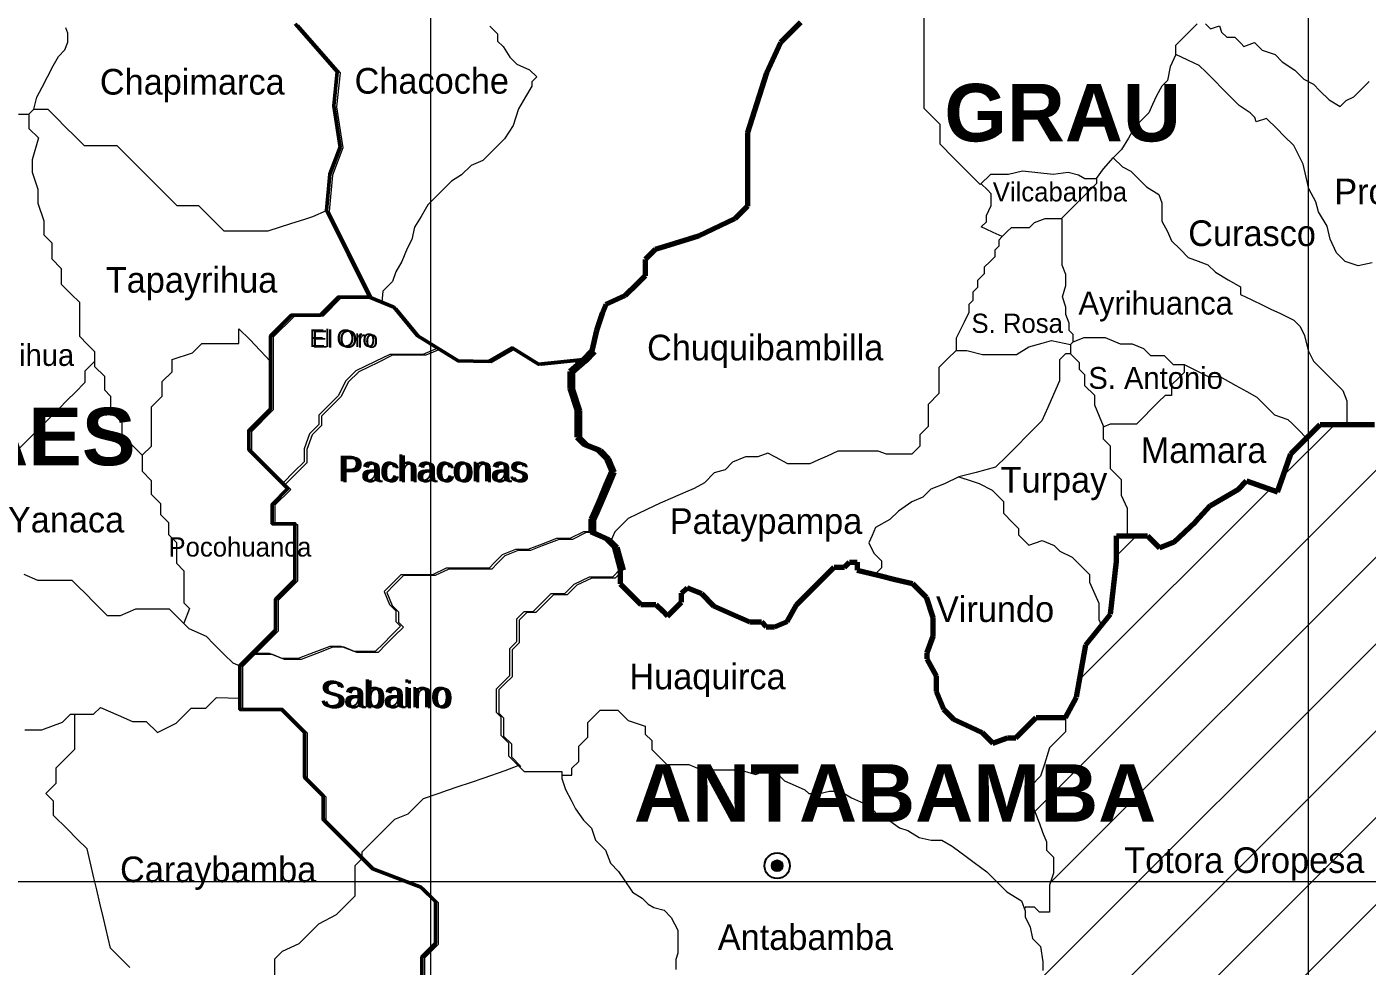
# Model space of a CAD drawing. Header units: metres. Extents: x 720607 to 802837, y 8371180 to 8431151.
# Drawn here: x 760665.51 to 760672.44, y 8405530.52 to 8405535.38 of the extents above; entities that cross this region are included whole.
import ezdxf

# ---------------------------------------------------------------- set-up
doc = ezdxf.new("R2010")
doc.units = ezdxf.units.M
for name, color, linetype, lineweight in [('02', 2, 'Continuous', 20), ('Cap Prov', 94, 'Continuous', 25), ('Distrito', 212, 'Continuous', 25), ('Ejes de Coordenadas', 38, 'Continuous', 5), ('Eléctricas', 30, 'Continuous', 20), ('HIDROLOGIA', 151, 'Continuous', 18), ('N-Ciudades', 10, 'Continuous', 18), ('PERFIL', 150, 'Continuous', 9), ('poste', 131, 'Continuous', 30)]:
    doc.layers.add(name, color=color, linetype=linetype, lineweight=lineweight)
doc.layers.add('05', color=5, linetype='Continuous')
doc.styles.add('century', font='GOTHIC.TTF')

msp = doc.modelspace()

# ---------------------------------------------------------------- hatches: boundary and pattern name
msp.add_hatch(color=256).paths.add_polyline_path([(760669.4134, 8405531.0405, 1), (760669.357, 8405531.0405, 1)])
at = {"layer": 'PERFIL'}
h = msp.add_hatch(dxfattribs=at)
h.set_pattern_fill('ANSI31', color=3, scale=0.1, style=0)
h.set_pattern_definition([(45, (0, 0), (-0.224506403027, 0.224506403027), [])])
h.paths.add_polyline_path([(760673.506, 8405531.9479), (760673.5694, 8405532.0861), (760673.6468, 8405532.1634), (760673.7312, 8405532.1634), (760673.7312, 8405532.3837), (760673.6725, 8405532.5034), (760673.6233, 8405532.6038), (760673.5342, 8405532.6038), (760673.4311, 8405532.6038), (760673.37, 8405532.5427), (760673.2834, 8405532.5427), (760673.1965, 8405532.5805), (760673.0592, 8405532.6401), (760672.9549, 8405532.7445), (760672.9549, 8405532.8077), (760672.8869, 8405532.8757), (760672.8869, 8405532.9717), (760672.8236, 8405532.9717), (760672.7767, 8405533.0186), (760672.7251, 8405533.0701), (760672.622, 8405533.1733), (760672.561, 8405533.2342), (760672.4742, 8405533.3211), (760672.3944, 8405533.3211), (760672.2819, 8405533.3211), (760672.1925, 8405533.3211), (760672.1311, 8405533.2597), (760672.1311, 8405530.9592), (760673.5647, 8405530.9592), (760673.5679, 8405530.9747), (760673.5623, 8405531.17), (760673.506, 8405531.32)])
h.paths.add_polyline_path([(760672.1311, 8405533.2597), (760672.1222, 8405533.2507), (760672.0414, 8405533.1699), (760672.0015, 8405533.0567), (760671.9723, 8405532.9741), (760671.8128, 8405533.0303), (760671.7707, 8405532.9881), (760671.6258, 8405532.9033), (760671.5484, 8405532.8181), (760671.4357, 8405532.7134), (760671.3623, 8405532.6832), (760671.2997, 8405532.7458), (760671.1405, 8405532.7458), (760671.1405, 8405532.6138), (760671.1084, 8405532.341), (760670.9814, 8405532.182), (760670.9326, 8405531.9121), (760670.8768, 8405531.8075), (760670.8768, 8405531.7328), (760670.8492, 8405531.7051), (760670.7936, 8405531.6496), (760670.7671, 8405531.565), (760670.7476, 8405531.5028), (760670.6981, 8405531.4533), (760670.6981, 8405531.3705), (760670.7194, 8405531.315), (760670.7409, 8405531.2591), (760670.758, 8405531.2144), (760670.7774, 8405531.1639), (760670.7774, 8405531.1205), (760670.8139, 8405531.084), (760670.8139, 8405531.0015), (760670.7995, 8405530.9592), (760672.1311, 8405530.9592)])
h.paths.add_polyline_path([(760672.1311, 8405530.9592), (760670.7995, 8405530.9592), (760670.7929, 8405530.9399), (760670.7929, 8405530.8923), (760670.7929, 8405530.8467), (760670.7929, 8405530.8011), (760670.7413, 8405530.8011), (760670.7154, 8405530.8269), (760670.66, 8405530.8269), (760670.6672, 8405530.8072), (760670.6672, 8405530.7763), (760670.6932, 8405530.7224), (760670.7052, 8405530.6645), (760670.7471, 8405530.6226), (760670.7582, 8405530.5442), (760670.7582, 8405530.4992), (760670.7402, 8405530.4533), (760670.7402, 8405530.3935), (760670.7402, 8405530.3266), (760670.7402, 8405530.2532), (760670.7402, 8405530.1943), (760670.7562, 8405530.1544), (760670.7452, 8405530.0775), (760670.7312, 8405530.0087), (760670.7462, 8405529.9368), (760670.7801, 8405529.9028), (760670.8091, 8405529.8595), (760670.8488, 8405529.8001), (760670.8641, 8405529.7577), (760670.8917, 8405529.6809), (760670.9193, 8405529.6043), (760670.933, 8405529.5336), (760670.9442, 8405529.4765), (760670.9442, 8405529.3899), (760670.9171, 8405529.302), (760670.9001, 8405529.2236), (760670.8831, 8405529.1308), (760670.8511, 8405529.0409), (760670.8235, 8405528.9634), (760670.8009, 8405528.8997), (760670.7892, 8405528.7732), (760670.8286, 8405528.8029), (760670.9092, 8405528.8131), (760670.9939, 8405528.7988), (760671.0743, 8405528.7835), (760671.1507, 8405528.734), (760671.1848, 8405528.6423), (760671.2621, 8405528.5649), (760671.2621, 8405528.4742), (760671.2729, 8405528.4087), (760671.3168, 8405528.3659), (760671.3761, 8405528.3958), (760671.4067, 8405528.5339), (760671.4933, 8405528.6206), (760671.587, 8405528.6878), (760671.6935, 8405528.7497), (760671.8676, 8405528.7497), (760671.9182, 8405528.7734), (760671.9618, 8405528.8192), (760672.0086, 8405528.8315), (760672.076, 8405528.8715), (760672.1153, 8405528.8597), (760672.1311, 8405528.862)])
h.paths.add_polyline_path([(760673.3281, 8405530.7636), (760673.3921, 8405530.7904), (760673.4633, 8405530.7904), (760673.4964, 8405530.8234), (760673.5469, 8405530.874), (760673.5647, 8405530.9592), (760672.1311, 8405530.9592), (760672.1311, 8405528.862), (760672.2166, 8405528.874), (760672.2845, 8405528.9134), (760672.3547, 8405528.9533), (760672.4109, 8405528.951), (760672.4835, 8405528.9768), (760672.5472, 8405529.0825), (760672.5661, 8405529.2649), (760672.5231, 8405529.3382), (760672.4929, 8405529.4927), (760672.3217, 8405529.664), (760672.2607, 8405529.8825), (760672.3178, 8405530.1338), (760672.392, 8405530.2081), (760672.5055, 8405530.3216), (760672.6808, 8405530.4969), (760672.817, 8405530.6331), (760672.9383, 8405530.6622), (760672.9816, 8405530.6367), (760673.0646, 8405530.5538), (760673.1429, 8405530.5869), (760673.2349, 8405530.6722)])
h.paths.add_polyline_path([(760671.1441, 8405530.926), (760672.6061, 8405530.926), (760672.6061, 8405531.2121), (760671.1441, 8405531.2121)], flags=9)
h.paths.add_polyline_path([(760668.57, 8405531.1054), (760671.4201, 8405531.1054), (760671.4201, 8405531.7186), (760668.57, 8405531.7186)], flags=9)

# ---------------------------------------------------------------- linework, layer by layer
for radius in [0.0658, 0.0282]:
    msp.add_circle((760669.3852, 8405531.0405), radius)
at = {"layer": '02'}
for points in [[(760666.8938, 8405535.3929), (760667.1107, 8405535.1449), (760667.0922, 8405534.969), (760667.1255, 8405534.7561), (760667.0718, 8405534.6161), (760667.0551, 8405534.4275), (760667.2775, 8405533.9806), (760667.4032, 8405533.9281), (760667.524, 8405533.7811), (760667.7363, 8405533.6505), (760667.8921, 8405533.6476), (760668.0143, 8405533.7172), (760668.152, 8405533.6335), (760668.3844, 8405533.6572)], [(760666.9079, 8405535.3882), (760667.1249, 8405535.1402), (760667.1064, 8405534.9643), (760667.1397, 8405534.7513), (760667.086, 8405534.6114), (760667.0693, 8405534.4228), (760667.2916, 8405533.9759), (760667.4174, 8405533.9233), (760667.5382, 8405533.7764), (760667.7505, 8405533.6457), (760667.9063, 8405533.6429), (760668.0285, 8405533.7125), (760668.1662, 8405533.6288), (760668.3986, 8405533.6525)], [(760667.2775, 8405533.9806), (760667.117, 8405533.9806), (760667.0235, 8405533.8871), (760666.8747, 8405533.8871), (760666.7653, 8405533.7778), (760666.7653, 8405533.5183), (760666.7653, 8405533.4014), (760666.6529, 8405533.289), (760666.6529, 8405533.1927), (760666.6529, 8405533.1927), (760666.7554, 8405533.0902), (760666.7554, 8405533.0902), (760666.8556, 8405532.99), (760666.7744, 8405532.9089), (760666.7744, 8405532.8087), (760666.8914, 8405532.8087), (760666.8914, 8405532.6501), (760666.8914, 8405532.5165), (760666.7911, 8405532.4163), (760666.7911, 8405532.2577), (760666.6074, 8405532.074), (760666.6074, 8405531.9656), (760666.6074, 8405531.8487), (760666.7075, 8405531.8487), (760666.8245, 8405531.8487), (760666.9414, 8405531.7318), (760666.9414, 8405531.5899), (760666.9414, 8405531.4981), (760667.0375, 8405531.402), (760667.0375, 8405531.2811), (760667.1858, 8405531.1328), (760667.2944, 8405531.0242), (760667.5431, 8405530.9305), (760667.6183, 8405530.8553), (760667.6183, 8405530.7385), (760667.6183, 8405530.6383), (760667.5473, 8405530.5673), (760667.5473, 8405530.463)], [(760667.2916, 8405533.9759), (760667.1311, 8405533.9759), (760667.0376, 8405533.8824), (760666.8888, 8405533.8824), (760666.7795, 8405533.7731), (760666.7795, 8405533.5135), (760666.7795, 8405533.3967), (760666.6671, 8405533.2843), (760666.6671, 8405533.188), (760666.6671, 8405533.188), (760666.7696, 8405533.0855), (760666.7696, 8405533.0855), (760666.8698, 8405532.9853), (760666.7886, 8405532.9041), (760666.7886, 8405532.804), (760666.9055, 8405532.804), (760666.9055, 8405532.6454), (760666.9055, 8405532.5118), (760666.8053, 8405532.4116), (760666.8053, 8405532.253), (760666.6215, 8405532.0692), (760666.6215, 8405531.9609), (760666.6215, 8405531.844), (760666.7217, 8405531.844), (760666.8387, 8405531.844), (760666.9556, 8405531.7271), (760666.9556, 8405531.5852), (760666.9556, 8405531.4934), (760667.0517, 8405531.3973), (760667.0517, 8405531.2763), (760667.2, 8405531.1281), (760667.3085, 8405531.0195), (760667.5573, 8405530.9257), (760667.6324, 8405530.8506), (760667.6324, 8405530.7337), (760667.6324, 8405530.6336), (760667.5615, 8405530.5626), (760667.5615, 8405530.4583)], [(760667.6302, 8405533.7158), (760667.5537, 8405533.6841), (760667.4903, 8405533.6841), (760667.4366, 8405533.6841), (760667.3829, 8405533.6841), (760667.3073, 8405533.6475), (760667.2073, 8405533.5992), (760667.1535, 8405533.5453), (760667.117, 8405533.472), (760667.0597, 8405533.4147), (760667.0146, 8405533.3696), (760667.0146, 8405533.3209), (760666.967, 8405533.2734), (760666.9389, 8405533.1966), (760666.9389, 8405533.1284), (760666.8901, 8405533.0796), (760666.8281, 8405533.0175)], [(760667.6444, 8405533.7111), (760667.5679, 8405533.6794), (760667.5045, 8405533.6794), (760667.4508, 8405533.6794), (760667.3971, 8405533.6794), (760667.3215, 8405533.6428), (760667.2215, 8405533.5945), (760667.1676, 8405533.5406), (760667.1312, 8405533.4673), (760667.0739, 8405533.41), (760667.0288, 8405533.3649), (760667.0288, 8405533.3162), (760666.9812, 8405533.2686), (760666.9531, 8405533.1919), (760666.9531, 8405533.1237), (760666.9043, 8405533.0749), (760666.8422, 8405533.0128)]]:
    msp.add_lwpolyline(points, dxfattribs=at)
at = {"layer": 'Cap Prov', "color": 2, "lineweight": 70}
for p, q in [((760669.5067, 8405535.4005), (760669.4023, 8405535.2961)), ((760669.4023, 8405535.2961), (760669.3295, 8405535.1392)), ((760669.3295, 8405535.1392), (760669.2538, 8405534.9021)), ((760669.2538, 8405534.9021), (760669.2315, 8405534.8322)), ((760669.2315, 8405534.8322), (760669.2315, 8405534.6802)), ((760669.2315, 8405534.6802), (760669.2315, 8405534.5692)), ((760669.2315, 8405534.5692), (760669.2315, 8405534.5011)), ((760669.2315, 8405534.5011), (760669.2315, 8405534.4507)), ((760669.2315, 8405534.4507), (760669.1657, 8405534.3848)), ((760669.1657, 8405534.3848), (760668.9783, 8405534.295)), ((760668.9783, 8405534.295), (760668.8066, 8405534.2421)), ((760668.7541, 8405534.2259), (760668.7026, 8405534.1744)), ((760668.8066, 8405534.2421), (760668.7541, 8405534.2259)), ((760668.7026, 8405534.1744), (760668.7026, 8405534.0907)), ((760668.7026, 8405534.0907), (760668.6612, 8405534.0493)), ((760668.6612, 8405534.0493), (760668.5981, 8405533.9862)), ((760668.4986, 8405533.9419), (760668.4803, 8405533.8952)), ((760668.5981, 8405533.9862), (760668.4986, 8405533.9419)), ((760668.4803, 8405533.8952), (760668.4519, 8405533.8082)), ((760668.4519, 8405533.8082), (760668.4264, 8405533.7026)), ((760668.3802, 8405533.6541), (760668.3128, 8405533.5954)), ((760668.3493, 8405533.6314), (760668.3802, 8405533.6541)), ((760668.4264, 8405533.7026), (760668.3802, 8405533.6541)), ((760668.4405, 8405533.6979), (760668.3944, 8405533.6494)), ((760668.3128, 8405533.5954), (760668.3128, 8405533.5081)), ((760668.3944, 8405533.6494), (760668.3269, 8405533.5907)), ((760668.3269, 8405533.5907), (760668.3269, 8405533.5034)), ((760668.3635, 8405533.6266), (760668.3944, 8405533.6494)), ((760668.3128, 8405533.5081), (760668.3496, 8405533.3971)), ((760668.3269, 8405533.5034), (760668.3638, 8405533.3924)), ((760668.3496, 8405533.3971), (760668.3496, 8405533.3198)), ((760668.3638, 8405533.3924), (760668.3638, 8405533.3151)), ((760668.3496, 8405533.3198), (760668.3496, 8405533.2567)), ((760668.3638, 8405533.3151), (760668.3638, 8405533.252)), ((760672.1222, 8405533.2507), (760672.1925, 8405533.3211)), ((760672.1925, 8405533.3211), (760672.2819, 8405533.3211)), ((760672.2819, 8405533.3211), (760672.3944, 8405533.3211)), ((760672.3944, 8405533.3211), (760672.4742, 8405533.3211)), ((760668.3496, 8405533.2567), (760668.3875, 8405533.2189)), ((760668.3638, 8405533.252), (760668.4016, 8405533.2142)), ((760672.0414, 8405533.1699), (760672.1222, 8405533.2507)), ((760668.3875, 8405533.2189), (760668.4581, 8405533.1911)), ((760668.4016, 8405533.2142), (760668.4723, 8405533.1864)), ((760668.4581, 8405533.1911), (760668.4997, 8405533.1495)), ((760668.4723, 8405533.1864), (760668.5139, 8405533.1448)), ((760672.0015, 8405533.0567), (760672.0414, 8405533.1699)), ((760668.4997, 8405533.1495), (760668.5288, 8405533.0802)), ((760668.5139, 8405533.1448), (760668.543, 8405533.0754)), ((760668.5288, 8405533.0802), (760668.4985, 8405533.0095)), ((760668.543, 8405533.0754), (760668.5127, 8405533.0048)), ((760671.7707, 8405532.9881), (760671.8128, 8405533.0303)), ((760671.8128, 8405533.0303), (760671.9723, 8405532.9741)), ((760671.9723, 8405532.9741), (760672.0015, 8405533.0567)), ((760668.4985, 8405533.0095), (760668.4677, 8405532.9377)), ((760668.5127, 8405533.0048), (760668.4819, 8405532.933)), ((760671.6258, 8405532.9033), (760671.7707, 8405532.9881)), ((760668.4677, 8405532.9377), (760668.4403, 8405532.8738)), ((760668.4819, 8405532.933), (760668.4544, 8405532.8691)), ((760671.5484, 8405532.8181), (760671.6258, 8405532.9033)), ((760668.4403, 8405532.8738), (760668.4221, 8405532.8315)), ((760668.4221, 8405532.8315), (760668.4221, 8405532.7674)), ((760668.4544, 8405532.8691), (760668.4363, 8405532.8268)), ((760668.4363, 8405532.8268), (760668.4363, 8405532.7627)), ((760668.4221, 8405532.7674), (760668.501, 8405532.7321)), ((760668.4363, 8405532.7627), (760668.5152, 8405532.7274)), ((760671.4357, 8405532.7134), (760671.5484, 8405532.8181)), ((760668.501, 8405532.7321), (760668.5427, 8405532.6905)), ((760668.5152, 8405532.7274), (760668.5568, 8405532.6858)), ((760668.5427, 8405532.6905), (760668.5742, 8405532.5732)), ((760668.5568, 8405532.6858), (760668.5884, 8405532.5685)), ((760671.1405, 8405532.6138), (760671.1405, 8405532.7458)), ((760671.1405, 8405532.7458), (760671.2997, 8405532.7458)), ((760671.2997, 8405532.7458), (760671.2997, 8405532.7458)), ((760671.2997, 8405532.7458), (760671.3623, 8405532.6832)), ((760671.3623, 8405532.6832), (760671.4357, 8405532.7134)), ((760671.1084, 8405532.341), (760671.1405, 8405532.6138)), ((760668.5742, 8405532.5732), (760668.5742, 8405532.4975)), ((760669.6358, 8405532.5392), (760669.6799, 8405532.5834)), ((760669.6799, 8405532.5834), (760669.733, 8405532.5834)), ((760669.733, 8405532.5834), (760669.7595, 8405532.6098)), ((760669.7595, 8405532.6098), (760669.7987, 8405532.6098)), ((760669.7987, 8405532.6098), (760669.7987, 8405532.5682)), ((760669.7987, 8405532.5682), (760669.9148, 8405532.5404)), ((760668.5742, 8405532.4975), (760668.6386, 8405532.4332)), ((760668.891, 8405532.4496), (760668.9194, 8405532.478)), ((760668.9194, 8405532.478), (760668.9933, 8405532.4471)), ((760669.5651, 8405532.4686), (760669.6358, 8405532.5392)), ((760669.9148, 8405532.5404), (760669.9958, 8405532.5211)), ((760669.9958, 8405532.5211), (760670.085, 8405532.4998)), ((760670.085, 8405532.4998), (760670.1549, 8405532.4298)), ((760668.6386, 8405532.4332), (760668.6802, 8405532.3916)), ((760668.891, 8405532.403), (760668.891, 8405532.4496)), ((760668.9933, 8405532.4471), (760669.0564, 8405532.384)), ((760669.4856, 8405532.3891), (760669.5651, 8405532.4686)), ((760670.1549, 8405532.4298), (760670.1902, 8405532.3245)), ((760668.6802, 8405532.3916), (760668.6802, 8405532.3916)), ((760668.6802, 8405532.3916), (760668.7585, 8405532.3916)), ((760668.7585, 8405532.3916), (760668.7938, 8405532.3563)), ((760668.7938, 8405532.3563), (760668.8191, 8405532.331)), ((760668.8191, 8405532.331), (760668.8633, 8405532.3752)), ((760668.8633, 8405532.3752), (760668.891, 8405532.403)), ((760669.0564, 8405532.384), (760669.165, 8405532.3361)), ((760669.165, 8405532.3361), (760669.2443, 8405532.3011)), ((760669.4376, 8405532.3033), (760669.4856, 8405532.3891)), ((760670.9814, 8405532.182), (760671.1084, 8405532.341)), ((760669.2443, 8405532.3011), (760669.3038, 8405532.3011)), ((760669.3038, 8405532.3011), (760669.3292, 8405532.2757)), ((760669.3292, 8405532.2757), (760669.372, 8405532.2757)), ((760669.372, 8405532.2757), (760669.4376, 8405532.3033)), ((760670.1902, 8405532.3245), (760670.1902, 8405532.2262)), ((760670.1902, 8405532.2262), (760670.1599, 8405532.1404)), ((760670.1599, 8405532.1404), (760670.1599, 8405532.1102)), ((760670.9326, 8405531.9121), (760670.9814, 8405532.182)), ((760670.1599, 8405532.1102), (760670.2078, 8405532.0219)), ((760670.2078, 8405532.0219), (760670.2078, 8405531.9412)), ((760670.2078, 8405531.9412), (760670.2457, 8405531.8504)), ((760670.2457, 8405531.8504), (760670.2974, 8405531.7986)), ((760670.8768, 8405531.8075), (760670.9326, 8405531.9121)), ((760670.2974, 8405531.7986), (760670.3871, 8405531.7571)), ((760670.6976, 8405531.7798), (760670.7253, 8405531.8075)), ((760670.7253, 8405531.8075), (760670.8188, 8405531.8075)), ((760670.8188, 8405531.8075), (760670.8768, 8405531.8075)), ((760670.3871, 8405531.7571), (760670.4453, 8405531.73)), ((760670.4453, 8405531.73), (760670.4784, 8405531.697)), ((760670.6193, 8405531.7016), (760670.666, 8405531.7483)), ((760670.666, 8405531.7483), (760670.6976, 8405531.7798)), ((760670.4784, 8405531.697), (760670.5011, 8405531.6742)), ((760670.5011, 8405531.6742), (760670.5764, 8405531.7016)), ((760670.5764, 8405531.7016), (760670.6193, 8405531.7016))]:
    msp.add_line(p, q, dxfattribs=at)
at = {"layer": 'Cap Prov', "lineweight": 50}
for points in [[(760666.8938, 8405535.3929), (760667.1107, 8405535.1449), (760667.0922, 8405534.969), (760667.1255, 8405534.7561), (760667.0718, 8405534.6161), (760667.0551, 8405534.4275), (760667.2775, 8405533.9806), (760667.4032, 8405533.9281), (760667.524, 8405533.7811), (760667.7363, 8405533.6505), (760667.8921, 8405533.6476), (760668.0143, 8405533.7172), (760668.152, 8405533.6335), (760668.3844, 8405533.6572)], [(760667.2775, 8405533.9806), (760667.117, 8405533.9806), (760667.0235, 8405533.8871), (760666.8747, 8405533.8871), (760666.7653, 8405533.7778), (760666.7653, 8405533.5183), (760666.7653, 8405533.4014), (760666.6529, 8405533.289), (760666.6529, 8405533.1927), (760666.6529, 8405533.1927), (760666.7554, 8405533.0902), (760666.7554, 8405533.0902), (760666.8556, 8405532.99), (760666.7744, 8405532.9089), (760666.7744, 8405532.8087), (760666.8914, 8405532.8087), (760666.8914, 8405532.6501), (760666.8914, 8405532.5165), (760666.7911, 8405532.4163), (760666.7911, 8405532.2577), (760666.6074, 8405532.074), (760666.6074, 8405531.9656), (760666.6074, 8405531.8487), (760666.7075, 8405531.8487), (760666.8245, 8405531.8487), (760666.9414, 8405531.7318), (760666.9414, 8405531.5899), (760666.9414, 8405531.4981), (760667.0375, 8405531.402), (760667.0375, 8405531.2811), (760667.1858, 8405531.1328), (760667.2944, 8405531.0242), (760667.5431, 8405530.9305), (760667.6183, 8405530.8553), (760667.6183, 8405530.7385), (760667.6183, 8405530.6383), (760667.5473, 8405530.5673), (760667.5473, 8405530.463)]]:
    msp.add_lwpolyline(points, dxfattribs=at)
at = {"layer": 'Ejes de Coordenadas', "linetype": 'Continuous'}
for p, q in [((760667.5929, 8405544.9378), (760667.5929, 8405526.3464)), ((760672.1311, 8405544.9378), (760672.1311, 8405526.3464)), ((760657.2305, 8405530.9592), (760677.845, 8405530.9592))]:
    msp.add_line(p, q, dxfattribs=at)
at = {"layer": 'Eléctricas', "linetype": 'Continuous', "lineweight": 5}
msp.add_lwpolyline([(760667.9002, 8405535.3813), (760667.9399, 8405535.3416), (760667.9399, 8405535.3037), (760667.9679, 8405535.2757), (760668.0037, 8405535.22), (760668.0391, 8405535.1846), (760668.1054, 8405535.1557), (760668.1427, 8405535.1184), (760668.117, 8405535.0927), (760668.117, 8405535.0708), (760668.0848, 8405535.0161), (760668.0485, 8405534.9544), (760668.0204, 8405534.8682), (760667.9753, 8405534.7987), (760667.929, 8405534.7523), (760667.8634, 8405534.6867), (760667.8028, 8405534.661), (760667.7535, 8405534.6118), (760667.701, 8405534.5793), (760667.6547, 8405534.533), (760667.6122, 8405534.4905), (760667.5787, 8405534.457), (760667.5452, 8405534.3979), (760667.5104, 8405534.3426), (760667.4963, 8405534.2782), (760667.4718, 8405534.2319), (760667.4446, 8405534.1644), (760667.4137, 8405534.1116), (760667.3957, 8405534.0602), (760667.3468, 8405534.0113), (760667.3404, 8405533.9543)], dxfattribs=at)
at = {"layer": 'HIDROLOGIA', "linetype": 'Continuous', "lineweight": 5}
for points in [[(760665.4625, 8405534.9266), (760665.516, 8405534.9266), (760665.5409, 8405534.9514), (760665.557, 8405535.0143), (760665.5844, 8405535.066), (760665.6131, 8405535.1199), (760665.6425, 8405535.1752), (760665.6687, 8405535.2246), (760665.7027, 8405535.2586), (760665.7184, 8405535.2977), (760665.7184, 8405535.3441), (760665.7064, 8405535.3723)], [(760665.516, 8405534.9266), (760665.516, 8405534.8526), (760665.5651, 8405534.8035), (760665.5325, 8405534.6892), (760665.5325, 8405534.6257), (760665.5628, 8405534.5379), (760665.5628, 8405534.4653), (760665.5931, 8405534.3745), (760665.5931, 8405534.3019), (760665.634, 8405534.261), (760665.634, 8405534.1779), (760665.6832, 8405534.1287), (760665.6832, 8405534.0478), (760665.735, 8405533.9959), (760665.7774, 8405533.9535), (760665.7774, 8405533.9025), (760665.7774, 8405533.839), (760665.7774, 8405533.7785), (760665.82, 8405533.7359), (760665.8563, 8405533.6995), (760665.8563, 8405533.6211), (760665.9064, 8405533.5711), (760665.9064, 8405533.5001), (760665.9375, 8405533.469), (760665.9375, 8405533.392), (760665.9971, 8405533.3324), (760665.9971, 8405533.2679), (760666.048, 8405533.2169), (760666.1025, 8405533.1624), (760666.1505, 8405533.2104), (760666.1505, 8405533.3042), (760666.1505, 8405533.3587), (760666.1505, 8405533.4131), (760666.205, 8405533.4676), (760666.205, 8405533.5432), (760666.2565, 8405533.5947), (760666.2565, 8405533.6582), (760666.3626, 8405533.6915), (760666.411, 8405533.7399), (760666.4474, 8405533.7399), (760666.5503, 8405533.7399), (760666.6018, 8405533.7399), (760666.6018, 8405533.7802), (760666.6018, 8405533.8165), (760666.6578, 8405533.7605), (760666.7653, 8405533.648), (760666.7653, 8405533.648)], [(760665.5409, 8405534.9514), (760665.6143, 8405534.9514), (760665.6661, 8405534.8996), (760665.701, 8405534.8648), (760665.7585, 8405534.8073), (760665.8024, 8405534.7634), (760665.893, 8405534.7634), (760665.9717, 8405534.7634), (760666.0172, 8405534.7179), (760666.0657, 8405534.6694), (760666.1202, 8405534.6149), (760666.1656, 8405534.5695), (760666.2231, 8405534.512), (760666.2806, 8405534.4545), (760666.3927, 8405534.4545), (760666.4653, 8405534.3818), (760666.5243, 8405534.3228), (760666.5956, 8405534.3228), (760666.6895, 8405534.3228), (760666.7531, 8405534.3228), (760666.8712, 8405534.3607), (760666.9424, 8405534.3835), (760666.9851, 8405534.3972), (760667.0551, 8405534.4275), (760667.0551, 8405534.4275), (760667.0551, 8405534.4275)], [(760665.8563, 8405533.648), (760665.8061, 8405533.5978), (760665.8061, 8405533.5381), (760665.7557, 8405533.4877), (760665.7149, 8405533.4469), (760665.6725, 8405533.4045), (760665.6241, 8405533.3561), (760665.5847, 8405533.3167), (760665.5378, 8405533.2698), (760665.5105, 8405533.2425), (760665.4606, 8405533.1926)], [(760666.1025, 8405533.1624), (760666.1025, 8405533.11), (760666.1025, 8405533.0797), (760666.1493, 8405533.033), (760666.1493, 8405532.9617), (760666.1969, 8405532.9141), (760666.1969, 8405532.8558), (760666.2374, 8405532.8153), (760666.2374, 8405532.7529), (760666.2788, 8405532.7115), (760666.2788, 8405532.6047), (760666.3177, 8405532.5658), (760666.3177, 8405532.4746), (760666.3177, 8405532.3989), (760666.3462, 8405532.3704), (760666.3165, 8405532.2937)], [(760665.4904, 8405532.5472), (760665.5599, 8405532.5164), (760665.6237, 8405532.5164), (760665.6691, 8405532.5164), (760665.7388, 8405532.5164), (760665.7718, 8405532.4834), (760665.8082, 8405532.4471), (760665.8536, 8405532.4017), (760665.8853, 8405532.3699), (760665.9217, 8405532.3335), (760665.9902, 8405532.3335), (760666.0689, 8405532.3687), (760666.1476, 8405532.3687), (760666.2415, 8405532.3687), (760666.29, 8405532.3202), (760666.3429, 8405532.2673), (760666.4323, 8405532.2265), (760666.4732, 8405532.1856), (760666.5277, 8405532.1311), (760666.5701, 8405532.0887), (760666.6074, 8405532.074)], [(760665.4957, 8405531.7435), (760665.5836, 8405531.7435), (760665.6896, 8405531.7828), (760665.7305, 8405531.8236), (760665.7804, 8405531.8236), (760665.8501, 8405531.8236), (760665.8857, 8405531.8592), (760665.9773, 8405531.8191), (760666.0512, 8405531.7867), (760666.1227, 8405531.7867), (760666.1807, 8405531.7288), (760666.2771, 8405531.7767), (760666.3119, 8405531.8115), (760666.3559, 8405531.8554), (760666.4316, 8405531.8554), (760666.4861, 8405531.9099), (760666.6074, 8405531.9071)], [(760666.038, 8405530.5145), (760665.9926, 8405530.5599), (760665.9382, 8405530.6144), (760665.9017, 8405530.7686), (760665.8834, 8405530.8462), (760665.867, 8405530.9158), (760665.8521, 8405530.9787), (760665.8329, 8405531.0602), (760665.8171, 8405531.1271), (760665.7663, 8405531.1779), (760665.7133, 8405531.2309), (760665.6437, 8405531.3005), (760665.6437, 8405531.3738), (760665.6031, 8405531.4143), (760665.6564, 8405531.4676), (760665.6564, 8405531.5462), (760665.7048, 8405531.5947), (760665.7533, 8405531.6431), (760665.7533, 8405531.7248), (760665.7533, 8405531.8236)], [(760667.2401, 8405531.0785), (760667.2018, 8405531.0402), (760667.2018, 8405530.9865), (760667.2018, 8405530.9229), (760667.2018, 8405530.8836), (760667.159, 8405530.8408), (760667.1045, 8405530.7863), (760667.0132, 8405530.7384), (760666.9587, 8405530.6839), (760666.9118, 8405530.637), (760666.8255, 8405530.5962), (760666.7861, 8405530.5568), (760666.7861, 8405530.4721)]]:
    msp.add_lwpolyline(points, dxfattribs=at)
at = {"layer": 'N-Ciudades', "linetype": 'Continuous', "lineweight": 5}
for points in [[(760667.6302, 8405533.7158), (760667.5537, 8405533.6841), (760667.4903, 8405533.6841), (760667.4366, 8405533.6841), (760667.3829, 8405533.6841), (760667.3073, 8405533.6475), (760667.2073, 8405533.5992), (760667.1535, 8405533.5453), (760667.117, 8405533.472), (760667.0597, 8405533.4147), (760667.0146, 8405533.3696), (760667.0146, 8405533.3209), (760666.967, 8405533.2734), (760666.9389, 8405533.1966), (760666.9389, 8405533.1284), (760666.8901, 8405533.0796), (760666.8281, 8405533.0175)], [(760668.4221, 8405532.7674), (760668.3832, 8405532.7674), (760668.3125, 8405532.7326), (760668.2442, 8405532.7326), (760668.1564, 8405532.6985), (760668.096, 8405532.675), (760668.0319, 8405532.675), (760667.9636, 8405532.6473), (760667.9258, 8405532.6095), (760667.8953, 8405532.579), (760667.8172, 8405532.579), (760667.7489, 8405532.579), (760667.6733, 8405532.579), (760667.6025, 8405532.5449), (760667.5342, 8405532.5449), (760667.4976, 8405532.5449), (760667.4391, 8405532.5449), (760667.3891, 8405532.4949), (760667.3525, 8405532.4583), (760667.3805, 8405532.3913), (760667.4134, 8405532.3584), (760667.4134, 8405532.3036), (760667.4384, 8405532.2786), (760667.3915, 8405532.2317), (760667.3501, 8405532.1902), (760667.3074, 8405532.1476), (760667.2805, 8405532.1476), (760667.1976, 8405532.1476), (760667.1317, 8405532.1744), (760667.0731, 8405532.1744), (760666.9902, 8405532.1427), (760666.9091, 8405532.1117), (760666.8243, 8405532.1117), (760666.7608, 8405532.1379), (760666.7072, 8405532.1379), (760666.6713, 8405532.1379)], [(760668.4363, 8405532.7627), (760668.3974, 8405532.7627), (760668.3267, 8405532.7279), (760668.2584, 8405532.7279), (760668.1705, 8405532.6937), (760668.1101, 8405532.6703), (760668.0461, 8405532.6703), (760667.9778, 8405532.6426), (760667.94, 8405532.6048), (760667.9095, 8405532.5743), (760667.8314, 8405532.5743), (760667.7631, 8405532.5743), (760667.6875, 8405532.5743), (760667.6167, 8405532.5402), (760667.5484, 8405532.5402), (760667.5118, 8405532.5402), (760667.4533, 8405532.5402), (760667.4033, 8405532.4902), (760667.3667, 8405532.4536), (760667.3947, 8405532.3866), (760667.4276, 8405532.3537), (760667.4276, 8405532.2989), (760667.4526, 8405532.2739), (760667.4057, 8405532.227), (760667.3643, 8405532.1855), (760667.3216, 8405532.1428), (760667.2947, 8405532.1428), (760667.2117, 8405532.1428), (760667.1459, 8405532.1697), (760667.0873, 8405532.1697), (760667.0044, 8405532.138), (760666.9232, 8405532.107), (760666.8385, 8405532.107), (760666.775, 8405532.1331), (760666.7214, 8405532.1331), (760666.6854, 8405532.1331)], [(760668.5742, 8405532.5732), (760668.5338, 8405532.5328), (760668.4713, 8405532.5328), (760668.4127, 8405532.5328), (760668.3346, 8405532.4953), (760668.2859, 8405532.4465), (760668.2151, 8405532.4465), (760668.1724, 8405532.4039), (760668.1224, 8405532.3539), (760668.076, 8405532.3539), (760668.0371, 8405532.3149), (760668.0371, 8405532.2467), (760668.0371, 8405532.1979), (760668.0005, 8405532.1613), (760668.0005, 8405532.0809), (760668.0005, 8405532.0224), (760667.9663, 8405531.9883), (760667.9322, 8405531.9541), (760667.9322, 8405531.8981), (760667.9322, 8405531.8348), (760667.9565, 8405531.8104), (760667.9565, 8405531.7617), (760667.9565, 8405531.7153), (760667.9967, 8405531.6751), (760667.9967, 8405531.6081), (760668.0461, 8405531.5587)], [(760668.5884, 8405532.5685), (760668.548, 8405532.528), (760668.4854, 8405532.528), (760668.4269, 8405532.528), (760668.3488, 8405532.4906), (760668.3, 8405532.4418), (760668.2293, 8405532.4418), (760668.1866, 8405532.3991), (760668.1366, 8405532.3491), (760668.0902, 8405532.3491), (760668.0512, 8405532.3102), (760668.0512, 8405532.242), (760668.0512, 8405532.1932), (760668.0146, 8405532.1566), (760668.0146, 8405532.0762), (760668.0146, 8405532.0177), (760667.9805, 8405531.9836), (760667.9463, 8405531.9494), (760667.9463, 8405531.8934), (760667.9463, 8405531.8301), (760667.9707, 8405531.8057), (760667.9707, 8405531.7569), (760667.9707, 8405531.7106), (760668.0109, 8405531.6704), (760668.0109, 8405531.6034), (760668.0603, 8405531.554)], [(760668.2712, 8405531.5091), (760668.3242, 8405531.5091), (760668.3242, 8405531.5443), (760668.3594, 8405531.5794), (760668.3594, 8405531.6582), (760668.4061, 8405531.7049), (760668.4061, 8405531.7818), (760668.4695, 8405531.8452), (760668.562, 8405531.8452), (760668.6156, 8405531.7917), (760668.7028, 8405531.7625), (760668.7028, 8405531.7212), (760668.7367, 8405531.6873), (760668.7367, 8405531.6412), (760668.7719, 8405531.6061), (760668.8144, 8405531.5636), (760668.8726, 8405531.5636), (760668.9285, 8405531.5636), (760668.994, 8405531.537), (760669.0619, 8405531.537), (760669.1274, 8405531.537), (760669.193, 8405531.537), (760669.2743, 8405531.5126), (760669.329, 8405531.5365), (760669.3799, 8405531.5235), (760669.4233, 8405531.4801), (760669.4788, 8405531.4556), (760669.5289, 8405531.4336), (760669.5482, 8405531.4142), (760669.6047, 8405531.4142), (760669.6566, 8405531.4267), (760669.7136, 8405531.4267), (760669.7705, 8405531.3908), (760669.8324, 8405531.3638), (760669.8904, 8405531.3209), (760669.9144, 8405531.272), (760669.9673, 8405531.272), (760670.0182, 8405531.2371), (760670.0602, 8405531.2231), (760670.1201, 8405531.1872), (760670.1811, 8405531.1732), (760670.237, 8405531.1732), (760670.291, 8405531.1423), (760670.3629, 8405531.0884), (760670.4043, 8405531.0573), (760670.4692, 8405531.0087), (760670.5177, 8405530.9602), (760670.5721, 8405530.9058), (760670.6482, 8405530.8591), (760670.6672, 8405530.8072), (760670.6672, 8405530.7763), (760670.6932, 8405530.7224), (760670.7052, 8405530.6645), (760670.7471, 8405530.6226), (760670.7582, 8405530.5442), (760670.7582, 8405530.4992)], [(760670.8768, 8405531.8075), (760670.8768, 8405531.7328), (760670.8492, 8405531.7051), (760670.7936, 8405531.6496), (760670.7671, 8405531.565), (760670.7476, 8405531.5028), (760670.6981, 8405531.4533), (760670.6981, 8405531.3705), (760670.7194, 8405531.315), (760670.7409, 8405531.2591), (760670.758, 8405531.2144), (760670.7774, 8405531.1639), (760670.7774, 8405531.1205), (760670.8139, 8405531.084), (760670.8139, 8405531.0015), (760670.7929, 8405530.9399), (760670.7929, 8405530.8923), (760670.7929, 8405530.8467), (760670.7929, 8405530.8011), (760670.7413, 8405530.8011), (760670.7154, 8405530.8269), (760670.6672, 8405530.8269)], [(760667.2401, 8405531.0785), (760667.2401, 8405531.1127), (760667.2762, 8405531.1488), (760667.3223, 8405531.1949), (760667.3683, 8405531.241), (760667.4084, 8405531.281), (760667.4773, 8405531.3091), (760667.5234, 8405531.3552), (760667.5562, 8405531.3879), (760667.6375, 8405531.4158), (760667.681, 8405531.4307), (760667.7355, 8405531.4493), (760667.8002, 8405531.4715), (760667.8698, 8405531.4953), (760667.9795, 8405531.5328), (760668.0461, 8405531.5587)], [(760668.0461, 8405531.5587), (760668.0778, 8405531.527), (760668.2712, 8405531.527), (760668.2712, 8405531.5091)], [(760668.2712, 8405531.5091), (760668.2712, 8405531.4911), (760668.2913, 8405531.435), (760668.3197, 8405531.3789), (760668.3425, 8405531.3339), (760668.3831, 8405531.2766), (760668.4259, 8405531.2339), (760668.4452, 8405531.1733), (760668.4977, 8405531.1209), (760668.5231, 8405531.0533), (760668.5654, 8405531.011), (760668.5912, 8405530.9728), (760668.6374, 8405530.9045), (760668.6876, 8405530.8721), (760668.7176, 8405530.8421), (760668.7484, 8405530.8246), (760668.8005, 8405530.8108), (760668.8378, 8405530.7735), (760668.872, 8405530.7075), (760668.872, 8405530.6587), (760668.872, 8405530.5888), (760668.8608, 8405530.5565), (760668.8608, 8405530.5046)]]:
    msp.add_lwpolyline(points, dxfattribs=at)
at = {"layer": 'poste', "color": 2, "linetype": 'Continuous', "lineweight": 5}
for points in [[(760670.143, 8405535.4634), (760670.143, 8405535.3322), (760670.143, 8405535.2304), (760670.143, 8405535.1414), (760670.143, 8405535.046), (760670.143, 8405534.9569), (760670.2257, 8405534.8742), (760670.2257, 8405534.7724), (760670.2989, 8405534.6992), (760670.3785, 8405534.6197), (760670.4357, 8405534.5624), (760670.49, 8405534.6166), (760670.5823, 8405534.6166), (760670.5823, 8405534.6166), (760670.6532, 8405534.634), (760670.8116, 8405534.6166), (760670.8902, 8405534.626), (760670.9426, 8405534.6127), (760670.9763, 8405534.5941), (760671.0366, 8405534.5941), (760671.073, 8405534.6437), (760671.1231, 8405534.7007)], [(760672.4618, 8405534.1573), (760672.3887, 8405534.1424), (760672.3224, 8405534.164), (760672.2775, 8405534.209), (760672.2453, 8405534.2795), (760672.229, 8405534.3471), (760672.1844, 8405534.4214), (760672.1708, 8405534.4728), (760672.1343, 8405534.5404), (760672.1206, 8405534.6007), (760672.1056, 8405534.6672), (760672.0787, 8405534.7197), (760672.0561, 8405534.7638), (760672.0056, 8405534.8142), (760671.9698, 8405534.8501), (760671.9157, 8405534.9042), (760671.8622, 8405534.8873), (760671.8553, 8405534.9093), (760671.8312, 8405534.9333), (760671.7743, 8405534.9711), (760671.7391, 8405535.0062), (760671.7155, 8405535.0299), (760671.6898, 8405535.0556), (760671.6424, 8405535.1029), (760671.6027, 8405535.1426), (760671.5669, 8405535.1784), (760671.5089, 8405535.2057), (760671.4466, 8405535.2349), (760671.4466, 8405535.2827), (760671.4825, 8405535.3186), (760671.5136, 8405535.3497), (760671.5562, 8405535.3923)], [(760671.6009, 8405535.3923), (760671.626, 8405535.3672), (760671.6726, 8405535.3827), (760671.6833, 8405535.3507), (760671.7106, 8405535.3234), (760671.7524, 8405535.3234), (760671.7822, 8405535.2936), (760671.7991, 8405535.2767), (760671.8539, 8405535.2962), (760671.8925, 8405535.2577), (760671.9595, 8405535.2354), (760671.9973, 8405535.1975), (760672.0623, 8405535.1529), (760672.1083, 8405535.107), (760672.1583, 8405535.0813), (760672.1921, 8405535.0475), (760672.2395, 8405535.0002), (760672.2963, 8405534.9664), (760672.3275, 8405534.9975), (760672.3667, 8405535.0151), (760672.4039, 8405535.0523), (760672.4458, 8405535.0942)], [(760671.4466, 8405535.2349), (760671.4169, 8405535.1717), (760671.4034, 8405535.1002), (760671.3736, 8405535.0705), (760671.3465, 8405535.0205), (760671.3262, 8405534.9759), (760671.307, 8405534.9335), (760671.2709, 8405534.8974), (760671.2371, 8405534.8636), (760671.2018, 8405534.8029), (760671.165, 8405534.7427), (760671.1231, 8405534.7007), (760671.1704, 8405534.6534), (760671.2137, 8405534.6318), (760671.2455, 8405534.6001), (760671.2955, 8405534.55), (760671.3585, 8405534.5115), (760671.3747, 8405534.4669), (760671.3747, 8405534.4372), (760671.3747, 8405534.3737), (760671.4031, 8405534.3196), (760671.4248, 8405534.2717), (760671.4687, 8405534.2277), (760671.5113, 8405534.1851), (760671.5614, 8405534.1662), (760671.6124, 8405534.147), (760671.651, 8405534.1084), (760671.717, 8405534.0702), (760671.7813, 8405534.0331), (760671.7813, 8405533.9946), (760671.8402, 8405533.9662), (760671.8968, 8405533.9389), (760671.942, 8405533.9171), (760671.9847, 8405533.8965), (760672.0576, 8405533.8614), (760672.0904, 8405533.8285), (760672.1125, 8405533.7816), (760672.1314, 8405533.7046), (760672.1585, 8405533.6492), (760672.195, 8405533.6126), (760672.2385, 8405533.5691), (760672.2737, 8405533.5339), (760672.3109, 8405533.4967), (760672.3303, 8405533.4445), (760672.3303, 8405533.3986), (760672.3303, 8405533.3445), (760672.3303, 8405533.3211)], [(760671.0366, 8405534.5941), (760671.0366, 8405534.568), (760671.0014, 8405534.5328), (760670.9781, 8405534.5094), (760670.9426, 8405534.474), (760670.9047, 8405534.4361), (760670.8531, 8405534.3845), (760670.8339, 8405534.3845), (760670.7694, 8405534.3845), (760670.7146, 8405534.3649), (760670.6888, 8405534.3391), (760670.6371, 8405534.3391), (760670.5952, 8405534.3391), (760670.5766, 8405534.3206), (760670.5492, 8405534.2932), (760670.5016, 8405534.315), (760670.4653, 8405534.3316), (760670.4404, 8405534.343), (760670.4675, 8405534.37), (760670.4675, 8405534.402), (760670.4919, 8405534.4536), (760670.4919, 8405534.5148), (760670.4726, 8405534.5342), (760670.4401, 8405534.5667)], [(760670.5492, 8405534.2932), (760670.5312, 8405534.2751), (760670.5312, 8405534.2434), (760670.51, 8405534.2222), (760670.51, 8405534.1886), (760670.4865, 8405534.1651), (760670.4558, 8405534.1345), (760670.4558, 8405534.1), (760670.4215, 8405534.0656), (760670.4215, 8405534.0307), (760670.397, 8405534.0062), (760670.397, 8405533.963), (760670.3768, 8405533.9427), (760670.3768, 8405533.9001), (760670.3516, 8405533.8502), (760670.3325, 8405533.8122), (760670.3101, 8405533.7678), (760670.3101, 8405533.7277), (760670.3101, 8405533.7051), (760670.3661, 8405533.7051), (760670.4468, 8405533.6842), (760670.5032, 8405533.6842), (760670.5742, 8405533.6842), (760670.6226, 8405533.6842), (760670.6872, 8405533.7228), (760670.7549, 8405533.7422), (760670.8037, 8405533.7561), (760670.9017, 8405533.7357), (760670.9154, 8405533.7494), (760670.9154, 8405533.7873), (760670.8949, 8405533.8079), (760670.8949, 8405533.8453), (760670.8775, 8405533.8904), (760670.8775, 8405533.9275), (760670.8614, 8405533.9823), (760670.8775, 8405534.0403), (760670.8775, 8405534.0967), (760670.8582, 8405534.1451), (760670.8582, 8405534.1934), (760670.8582, 8405534.2482), (760670.8582, 8405534.2998), (760670.8582, 8405534.3562), (760670.8582, 8405534.3845)], [(760670.9017, 8405533.7357), (760670.9017, 8405533.6871), (760670.9461, 8405533.6428), (760670.9461, 8405533.6086), (760670.9745, 8405533.5802), (760670.9745, 8405533.5239), (760671.0259, 8405533.4725), (760671.0259, 8405533.4227), (760671.0505, 8405533.3649), (760671.0716, 8405533.3152), (760671.0716, 8405533.2471), (760671.1065, 8405533.2122), (760671.1065, 8405533.15), (760671.1065, 8405533.0942), (760671.1633, 8405533.0375), (760671.1633, 8405532.9558), (760671.1952, 8405532.8897), (760671.1952, 8405532.8525), (760671.1952, 8405532.8009), (760671.1952, 8405532.7458)], [(760670.9154, 8405533.7494), (760670.9719, 8405533.7718), (760671.0257, 8405533.7718), (760671.0815, 8405533.7718), (760671.158, 8405533.7388), (760671.2201, 8405533.7388), (760671.28, 8405533.714), (760671.3152, 8405533.6788), (760671.3855, 8405533.6788), (760671.433, 8405533.6313), (760671.4889, 8405533.6313), (760671.5654, 8405533.5942), (760671.6146, 8405533.5703), (760671.675, 8405533.5703), (760671.7577, 8405533.5239), (760671.8141, 8405533.4923), (760671.8651, 8405533.4637), (760671.9146, 8405533.4142), (760671.957, 8405533.3718), (760672.0265, 8405533.3483), (760672.0503, 8405533.3246), (760672.0803, 8405533.2946), (760672.1222, 8405533.2507)], [(760670.3101, 8405533.7051), (760670.2668, 8405533.6617), (760670.222, 8405533.617), (760670.222, 8405533.5673), (760670.222, 8405533.4819), (760670.1655, 8405533.4254), (760670.1655, 8405533.368), (760670.1655, 8405533.3111), (760670.123, 8405533.2686), (760670.123, 8405533.2094), (760670.0814, 8405533.1678), (760670.0357, 8405533.1678), (760669.9502, 8405533.1678), (760669.9078, 8405533.1836), (760669.8416, 8405533.1836), (760669.7563, 8405533.1836), (760669.6989, 8405533.1836), (760669.643, 8405533.1587), (760669.5957, 8405533.1375), (760669.5544, 8405533.119), (760669.4959, 8405533.119), (760669.44, 8405533.119), (760669.3767, 8405533.1528), (760669.3375, 8405533.1737), (760669.2855, 8405533.1542), (760669.2222, 8405533.1542), (760669.1546, 8405533.1263), (760669.1163, 8405533.0881), (760669.0604, 8405533.0719), (760669.0089, 8405533.0205), (760668.956, 8405532.9911), (760668.9118, 8405532.972), (760668.8448, 8405532.943), (760668.7805, 8405532.9151), (760668.7117, 8405532.8823), (760668.6647, 8405532.8599), (760668.6154, 8405532.8364), (760668.5888, 8405532.8097), (760668.5461, 8405532.7671), (760668.5218, 8405532.7113)], [(760670.9017, 8405533.6871), (760670.8768, 8405533.6871), (760670.8458, 8405533.6561), (760670.8458, 8405533.619), (760670.8458, 8405533.5467), (760670.8147, 8405533.4764), (760670.7851, 8405533.4094), (760670.7545, 8405533.3402), (760670.6874, 8405533.2731), (760670.6151, 8405533.2007), (760670.5738, 8405533.1594), (760670.5148, 8405533.1005), (760670.4136, 8405533.0736), (760670.3247, 8405533.0508), (760670.3929, 8405533.0281), (760670.4295, 8405533.0159), (760670.4963, 8405532.9827), (760670.5552, 8405532.9238), (760670.5552, 8405532.8628), (760670.6043, 8405532.8137), (760670.6332, 8405532.7848), (760670.6332, 8405532.7513), (760670.6867, 8405532.6978), (760670.7548, 8405532.7224), (760670.8168, 8405532.6963), (760670.8468, 8405532.6663), (760670.9098, 8405532.6363), (760670.9439, 8405532.6022), (760670.9708, 8405532.5754), (760671.0008, 8405532.5454), (760671.0008, 8405532.5062), (760671.0484, 8405532.3988), (760671.0484, 8405532.3513), (760671.0484, 8405532.3141), (760671.0618, 8405532.2827)], [(760671.4889, 8405533.6313), (760671.4889, 8405533.59), (760671.4599, 8405533.5611), (760671.4248, 8405533.526), (760671.4248, 8405533.4723), (760671.3917, 8405533.4723), (760671.3576, 8405533.4382), (760671.3163, 8405533.3968), (760671.2842, 8405533.3648), (760671.2429, 8405533.3235), (760671.1725, 8405533.3235), (760671.1063, 8405533.3235), (760671.0739, 8405533.3097)], [(760670.3247, 8405533.0508), (760670.2501, 8405533.0144), (760670.1799, 8405532.9869), (760670.1386, 8405532.9456), (760670.0808, 8405532.9222), (760670.012, 8405532.8741), (760669.9687, 8405532.8308), (760669.8936, 8405532.7889), (760669.8758, 8405532.7476), (760669.8596, 8405532.7104), (760669.8854, 8405532.6569), (760669.9253, 8405532.617), (760669.9253, 8405532.5813), (760669.8943, 8405532.5503)]]:
    msp.add_lwpolyline(points, dxfattribs=at)

# ---------------------------------------------------------------- texts
at = {"layer": '05', "char_height": 0.29754, "attachment_point": 1, "style": 'century'}
for s, insert in [('{\\fArial|b1|i0|c0|p34;GRAU}', (760670.2495, 8405535.0828)), ('{\\fArial|b1|i0|c238|p34;A\\fArial|b1|i0|c0|p34;YMARAES}', (760663.6892, 8405533.4083)), ('{\\fArial|b1|i0|c0|p34;ANTABAMBA}', (760668.6443, 8405531.5654))]:
    msp.add_mtext(s, dxfattribs=dict(at, insert=insert))
at = {"layer": 'Distrito', "linetype": 'Continuous', "lineweight": 5, "attachment_point": 1, "style": 'century'}
for s, insert, char_height, width in [('Chapimarca', (760665.8833, 8405535.1598), 0.13255, 1.677093), ('Chacoche', (760667.2003, 8405535.1647), 0.13255, 1.677093), ('Vilcabamba', (760670.5, 8405534.5744), 0.09942, 1.257819), ('Progreso', (760672.2659, 8405534.5926), 0.13255, 1.677093), ('Curasco', (760671.5108, 8405534.377), 0.13255, 1.677093), ('Tapayrihua', (760665.9138, 8405534.1359), 0.13255, 1.677093), ('Ayrihuanca', (760670.9432, 8405534.0093), 0.1193, 1.509383), ('S. Rosa', (760670.3899, 8405533.8946), 0.09942, 1.257819), ('El Oro', (760666.9661, 8405533.8131), 0.09014, 1.140423), ('El Oro', (760666.9803, 8405533.8084), 0.09014, 1.140423), ('Chuquibambilla', (760668.7125, 8405533.7858), 0.132554, 1.677093), ('Pichihua', (760665.1723, 8405533.7373), 0.11267, 1.425529), ('S. Antonio', (760670.9946, 8405533.6187), 0.11267, 1.425529), ('Mamara', (760671.2651, 8405533.2553), 0.13255, 1.677093), ('Pachaconas', (760667.1139, 8405533.16), 0.13255, 1.677093), ('Pachaconas', (760667.1281, 8405533.1553), 0.13255, 1.677093), (' Turpay', (760670.4912, 8405533.1023), 0.13255, 1.677093), ('Yanaca', (760665.4077, 8405532.896), 0.13255, 1.677093), ('Pataypampa', (760668.8301, 8405532.8888), 0.13255, 1.677093), (' Pocohuanca', (760666.2008, 8405532.7383), 0.099416, 1.257819), (' Virundo', (760670.1572, 8405532.4335), 0.13255, 1.677093), ('Huaquirca', (760668.6212, 8405532.0853), 0.13255, 1.677093), ('Sabaino', (760667.0208, 8405531.9966), 0.13746, 1.739207), ('Sabaino', (760667.035, 8405531.9919), 0.13746, 1.739207), ('Caraybamba', (760665.9876, 8405531.0879), 0.13255, 1.677093), ('Totora Oropesa', (760671.1802, 8405531.1356), 0.132554, 1.677093), ('Antabamba', (760669.0783, 8405530.7378), 0.13255, 1.677093)]:
    msp.add_mtext(s, dxfattribs=dict(at, insert=insert, char_height=char_height, width=width))

doc.saveas('drawing.dxf')
